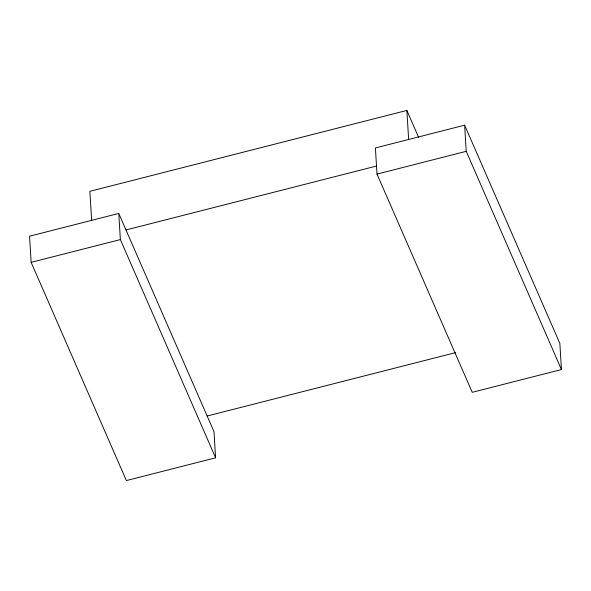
<?xml version="1.0" encoding="UTF-8"?>
<svg xmlns="http://www.w3.org/2000/svg" width="591" height="591" viewBox="0 0 591 591"><rect width="100%" height="100%" fill="white"/><g stroke="black" fill="none" stroke-linecap="round" stroke-linejoin="round"><path stroke-width="0.89" d="M418.679 137.489L406.867 110.428L89.876 191.314L91.649 220.317M118.769 213.432L29.55 236.201L31.146 262.345L126.378 480.572L215.597 457.811L213.994 431.659L118.769 213.432L120.365 239.584L215.597 457.811M464.622 125.189L375.403 147.949L377.006 174.101L472.231 392.321L561.45 369.56L559.854 343.408L464.622 125.189L466.225 151.333L561.45 369.56M125.979 229.965L376.364 166.078M31.146 262.345L120.365 239.584M377.006 174.101L466.225 151.333M207.168 416.012L455.757 352.583M406.867 110.428L408.64 139.432"/></g></svg>
